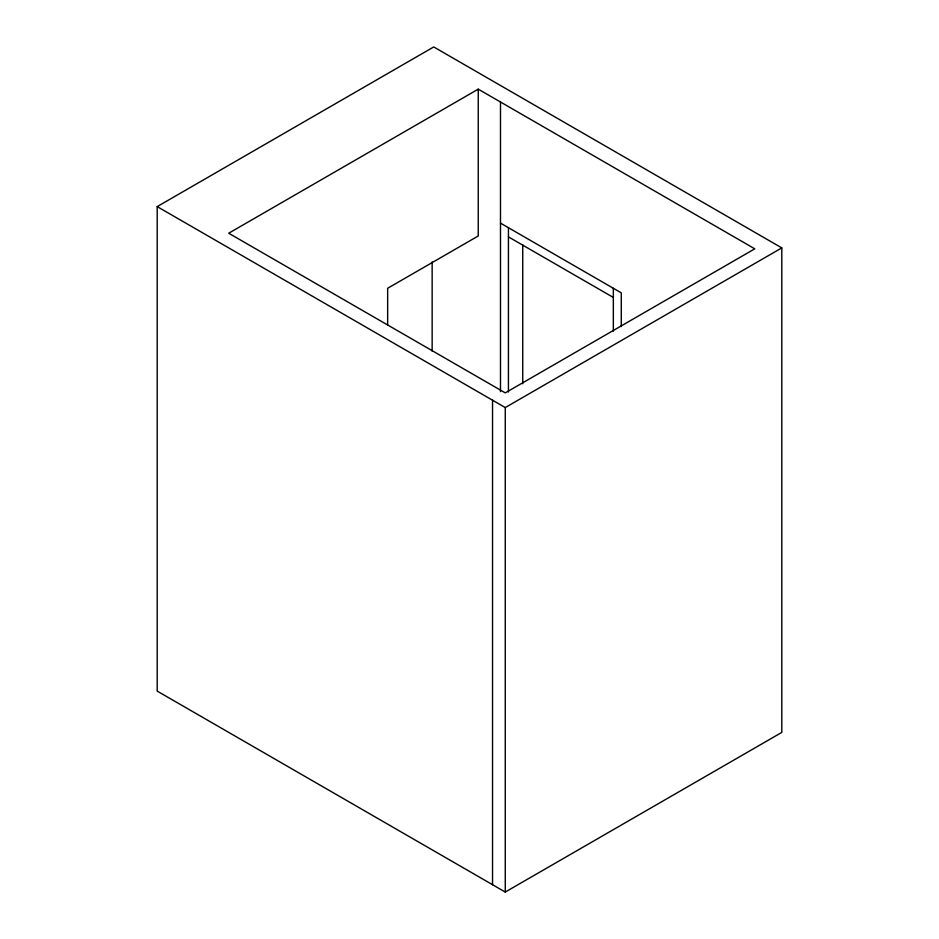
<?xml version="1.0" encoding="UTF-8"?>
<svg xmlns="http://www.w3.org/2000/svg" width="939" height="939" viewBox="0 0 939 939"><rect width="100%" height="100%" fill="white"/><g stroke="black" fill="none" stroke-linecap="round" stroke-linejoin="round"><path stroke-width="1.41" d="M157.2 206.603L433.736 46.95L781.8 247.896L781.8 732.397L505.264 892.05L157.2 691.104L157.2 206.603L505.264 407.561L781.8 247.896M478.244 89.158L228.717 233.224L505.264 392.878L754.78 248.823L478.244 89.158L478.244 235.971L387.654 288.273L387.654 324.824M500.487 223.13L621.278 292.862L621.278 326.561M508.433 236.886L613.331 297.452M613.331 288.273L613.331 331.115M522.741 244.727L522.741 383.769M508.433 227.719L508.433 392.033M505.264 407.561L505.264 892.05M500.487 102.011L500.487 391.622M492.541 400.214L492.541 884.714M432.151 261.993L432.151 351.163"/></g></svg>
